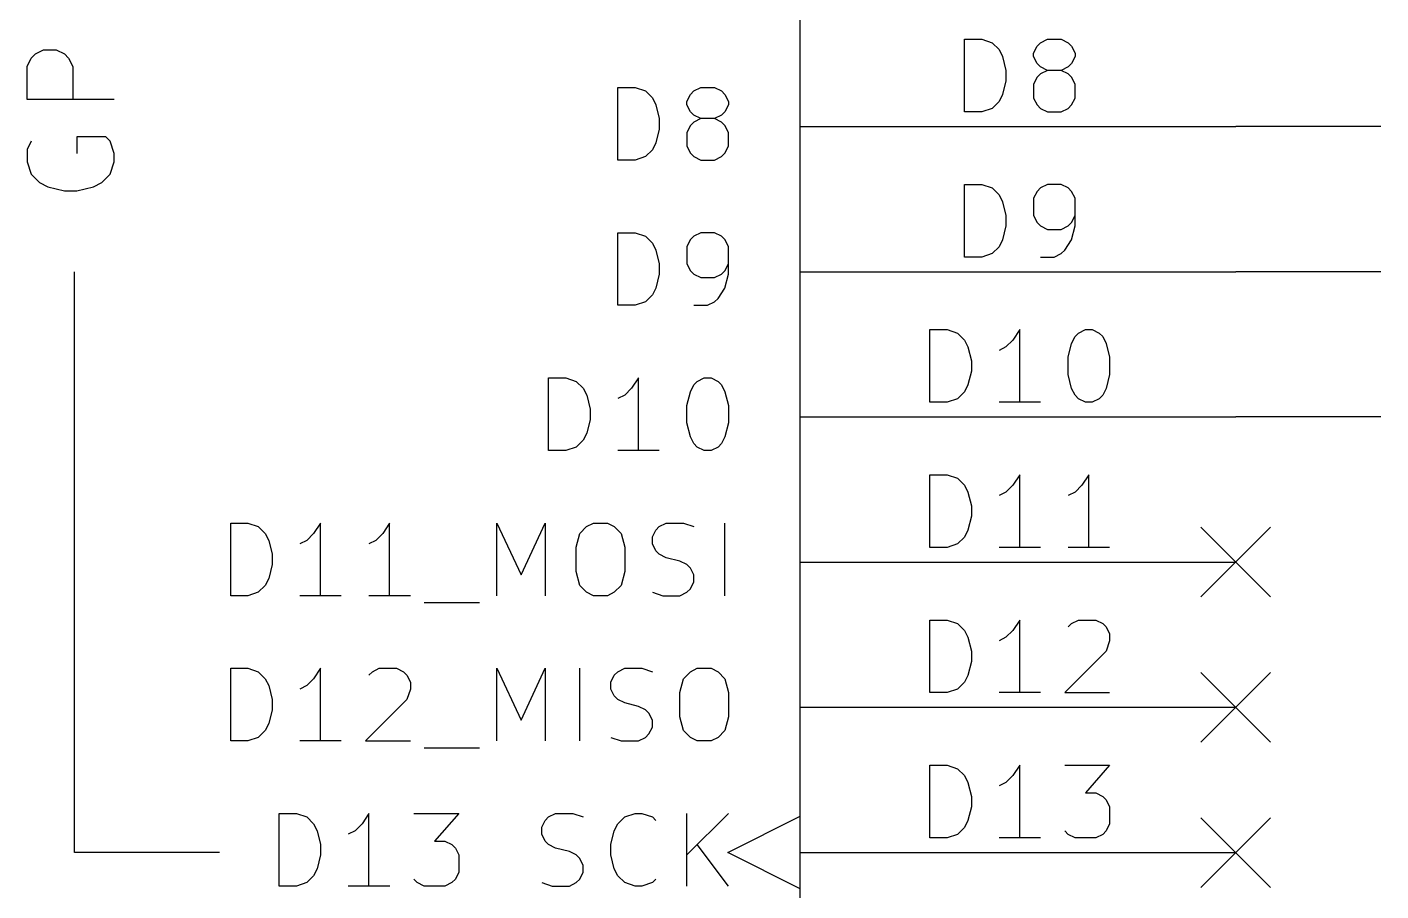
# Model space of a CAD drawing. Extents: x 0.4 to 11.3, y -7.9 to -0.4.
# Drawn here: x 6.567 to 7.5, y -3.176 to -2.582 of the extents above; entities that cross this region are included whole.
import ezdxf

# ---------------------------------------------------------------- set-up
doc = ezdxf.new("R2010")
doc.units = 0
doc.header["$MEASUREMENT"] = 0
for name, color, linetype in [('BLUE2', 5, 'CONTINUOUS'), ('CYAN2', 4, 'CONTINUOUS'), ('GREEN3', 91, 'CONTINUOUS'), ('LYELLOW', 51, 'CONTINUOUS'), ('RED2', 1, 'CONTINUOUS'), ('RED3', 11, 'CONTINUOUS')]:
    doc.layers.add(name, color=color, linetype=linetype)

msp = doc.modelspace()

# ---------------------------------------------------------------- linework, layer by layer
at = {"layer": 'BLUE2', "linetype": 'CONTINUOUS'}
for p, q in [((7.376, -2.926), (7.424, -2.974)), ((7.424, -2.926), (7.376, -2.974)), ((7.376, -3.026), (7.424, -3.074)), ((7.424, -3.026), (7.376, -3.074)), ((7.376, -3.126), (7.424, -3.174)), ((7.424, -3.126), (7.376, -3.174))]:
    msp.add_line(p, q, dxfattribs=at)
at = {"layer": 'CYAN2', "linetype": 'CONTINUOUS'}
for p, q in [((6.97428, -2.67313), (6.97428, -2.62313)), ((6.97428, -2.62313), (6.98619, -2.62313)), ((6.97428, -2.67313), (6.97428, -2.62313)), ((6.97428, -2.62313), (6.98619, -2.62313)), ((6.98619, -2.62313), (6.99333, -2.62551)), ((6.98619, -2.62313), (6.99333, -2.62551)), ((6.99333, -2.62551), (6.99809, -2.63028)), ((6.99333, -2.62551), (6.99809, -2.63028)), ((7.02191, -2.63265), (7.02428, -2.62789)), ((7.02191, -2.63265), (7.02428, -2.62789)), ((7.02428, -2.62789), (7.02667, -2.62551)), ((7.02428, -2.62789), (7.02667, -2.62551)), ((7.02667, -2.62551), (7.03143, -2.62313)), ((7.02667, -2.62551), (7.03143, -2.62313)), ((7.03143, -2.62313), (7.04095, -2.62313)), ((7.03143, -2.62313), (7.04095, -2.62313)), ((7.04095, -2.62313), (7.04571, -2.62551)), ((7.04095, -2.62313), (7.04571, -2.62551)), ((7.04571, -2.62551), (7.04809, -2.62789)), ((7.04571, -2.62551), (7.04809, -2.62789)), ((7.04809, -2.62789), (7.05048, -2.63265)), ((7.04809, -2.62789), (7.05048, -2.63265)), ((6.99809, -2.63028), (7.00048, -2.63504)), ((6.99809, -2.63028), (7.00048, -2.63504)), ((7.00048, -2.63504), (7.00285, -2.64456)), ((7.00048, -2.63504), (7.00285, -2.64456)), ((7.02191, -2.63504), (7.02191, -2.63265)), ((7.02191, -2.63504), (7.02191, -2.63265)), ((7.02428, -2.6398), (7.02191, -2.63504)), ((7.02428, -2.6398), (7.02191, -2.63504)), ((7.05048, -2.63504), (7.04809, -2.6398)), ((7.05048, -2.63504), (7.04809, -2.6398)), ((7.05048, -2.63265), (7.05048, -2.63504)), ((7.05048, -2.63265), (7.05048, -2.63504)), ((7.00285, -2.64456), (7.00285, -2.6517)), ((7.00285, -2.64456), (7.00285, -2.6517)), ((7.02667, -2.64218), (7.02428, -2.6398)), ((7.02667, -2.64218), (7.02428, -2.6398)), ((7.02667, -2.64694), (7.02428, -2.64932)), ((7.02667, -2.64694), (7.02428, -2.64932)), ((7.03143, -2.64456), (7.02667, -2.64218)), ((7.03143, -2.64456), (7.02667, -2.64218)), ((7.03143, -2.64456), (7.02667, -2.64694)), ((7.03143, -2.64456), (7.02667, -2.64694)), ((7.04095, -2.64456), (7.03143, -2.64456)), ((7.04095, -2.64456), (7.03143, -2.64456)), ((7.04571, -2.64218), (7.04095, -2.64456)), ((7.04571, -2.64218), (7.04095, -2.64456)), ((7.04571, -2.64694), (7.04095, -2.64456)), ((7.04571, -2.64694), (7.04095, -2.64456)), ((7.04809, -2.6398), (7.04571, -2.64218)), ((7.04809, -2.6398), (7.04571, -2.64218)), ((7.04809, -2.64932), (7.04571, -2.64694)), ((7.04809, -2.64932), (7.04571, -2.64694)), ((7.00285, -2.6517), (7.00048, -2.66122)), ((7.00285, -2.6517), (7.00048, -2.66122)), ((7.02428, -2.64932), (7.02191, -2.65408)), ((7.02428, -2.64932), (7.02191, -2.65408)), ((7.02191, -2.65408), (7.02191, -2.66361)), ((7.02191, -2.65408), (7.02191, -2.66361)), ((7.05048, -2.65408), (7.04809, -2.64932)), ((7.05048, -2.65408), (7.04809, -2.64932)), ((7.05048, -2.66361), (7.05048, -2.65408)), ((7.05048, -2.66361), (7.05048, -2.65408)), ((6.99809, -2.66599), (6.99333, -2.67075)), ((6.99809, -2.66599), (6.99333, -2.67075)), ((7.00048, -2.66122), (6.99809, -2.66599)), ((7.00048, -2.66122), (6.99809, -2.66599)), ((7.02191, -2.66361), (7.02428, -2.66837)), ((7.02191, -2.66361), (7.02428, -2.66837)), ((7.04809, -2.66837), (7.05048, -2.66361)), ((7.04809, -2.66837), (7.05048, -2.66361)), ((6.98619, -2.67313), (6.97428, -2.67313)), ((6.98619, -2.67313), (6.97428, -2.67313)), ((6.99333, -2.67075), (6.98619, -2.67313)), ((6.99333, -2.67075), (6.98619, -2.67313)), ((7.02428, -2.66837), (7.02667, -2.67075)), ((7.02428, -2.66837), (7.02667, -2.67075)), ((7.02667, -2.67075), (7.03143, -2.67313)), ((7.02667, -2.67075), (7.03143, -2.67313)), ((7.03143, -2.67313), (7.04095, -2.67313)), ((7.03143, -2.67313), (7.04095, -2.67313)), ((7.04095, -2.67313), (7.04571, -2.67075)), ((7.04095, -2.67313), (7.04571, -2.67075)), ((7.04571, -2.67075), (7.04809, -2.66837)), ((7.04571, -2.67075), (7.04809, -2.66837)), ((6.97428, -2.77313), (6.97428, -2.72313)), ((6.97428, -2.72313), (6.98619, -2.72313)), ((6.97428, -2.77313), (6.97428, -2.72313)), ((6.97428, -2.72313), (6.98619, -2.72313)), ((6.98619, -2.72313), (6.99333, -2.72551)), ((6.98619, -2.72313), (6.99333, -2.72551)), ((7.03143, -2.72313), (7.02667, -2.72551)), ((7.03143, -2.72313), (7.02667, -2.72551)), ((7.04095, -2.72313), (7.03143, -2.72313)), ((7.04095, -2.72313), (7.03143, -2.72313)), ((7.04571, -2.72551), (7.04095, -2.72313)), ((7.04571, -2.72551), (7.04095, -2.72313)), ((6.99333, -2.72551), (6.99809, -2.73028)), ((6.99333, -2.72551), (6.99809, -2.73028)), ((6.99809, -2.73028), (7.00048, -2.73504)), ((6.99809, -2.73028), (7.00048, -2.73504)), ((7.02428, -2.72789), (7.02191, -2.73265)), ((7.02428, -2.72789), (7.02191, -2.73265)), ((7.02667, -2.72551), (7.02428, -2.72789)), ((7.02667, -2.72551), (7.02428, -2.72789)), ((7.04809, -2.72789), (7.04571, -2.72551)), ((7.04809, -2.72789), (7.04571, -2.72551)), ((7.05048, -2.73265), (7.04809, -2.72789)), ((7.05048, -2.73265), (7.04809, -2.72789)), ((7.00048, -2.73504), (7.00285, -2.74456)), ((7.00048, -2.73504), (7.00285, -2.74456)), ((7.02191, -2.73265), (7.02191, -2.74456)), ((7.02191, -2.73265), (7.02191, -2.74456)), ((7.05048, -2.7517), (7.05048, -2.73265)), ((7.05048, -2.7517), (7.05048, -2.73265)), ((7.00285, -2.74456), (7.00285, -2.7517)), ((7.00285, -2.74456), (7.00285, -2.7517)), ((7.02191, -2.74456), (7.02428, -2.74932)), ((7.02191, -2.74456), (7.02428, -2.74932)), ((7.02428, -2.74932), (7.02667, -2.7517)), ((7.02428, -2.74932), (7.02667, -2.7517)), ((7.04571, -2.7517), (7.04809, -2.74932)), ((7.04571, -2.7517), (7.04809, -2.74932)), ((7.04809, -2.74932), (7.05048, -2.74456)), ((7.04809, -2.74932), (7.05048, -2.74456)), ((7.00285, -2.7517), (7.00048, -2.76122)), ((7.00285, -2.7517), (7.00048, -2.76122)), ((7.02667, -2.7517), (7.03143, -2.75408)), ((7.02667, -2.7517), (7.03143, -2.75408)), ((7.03143, -2.75408), (7.04095, -2.75408)), ((7.03143, -2.75408), (7.04095, -2.75408)), ((7.04095, -2.75408), (7.04571, -2.7517)), ((7.04095, -2.75408), (7.04571, -2.7517)), ((7.04809, -2.76122), (7.05048, -2.7517)), ((7.04809, -2.76122), (7.05048, -2.7517)), ((6.99809, -2.76599), (6.99333, -2.77075)), ((6.99809, -2.76599), (6.99333, -2.77075)), ((7.00048, -2.76122), (6.99809, -2.76599)), ((7.00048, -2.76122), (6.99809, -2.76599)), ((7.04095, -2.77075), (7.04333, -2.76837)), ((7.04095, -2.77075), (7.04333, -2.76837)), ((7.04333, -2.76837), (7.04809, -2.76122)), ((7.04333, -2.76837), (7.04809, -2.76122)), ((6.98619, -2.77313), (6.97428, -2.77313)), ((6.98619, -2.77313), (6.97428, -2.77313)), ((6.99333, -2.77075), (6.98619, -2.77313)), ((6.99333, -2.77075), (6.98619, -2.77313)), ((7.02667, -2.77313), (7.03619, -2.77313)), ((7.02667, -2.77313), (7.03619, -2.77313)), ((7.03619, -2.77313), (7.04095, -2.77075)), ((7.03619, -2.77313), (7.04095, -2.77075)), ((6.92667, -2.87313), (6.92667, -2.82313)), ((6.92667, -2.82313), (6.93857, -2.82313)), ((6.92667, -2.87313), (6.92667, -2.82313)), ((6.92667, -2.82313), (6.93857, -2.82313)), ((6.93857, -2.82313), (6.94571, -2.82551)), ((6.93857, -2.82313), (6.94571, -2.82551)), ((6.94571, -2.82551), (6.95048, -2.83028)), ((6.94571, -2.82551), (6.95048, -2.83028)), ((6.98857, -2.82313), (6.98381, -2.83028)), ((6.98857, -2.82313), (6.98381, -2.83028)), ((6.98857, -2.87313), (6.98857, -2.82313)), ((6.98857, -2.87313), (6.98857, -2.82313)), ((7.02667, -2.82789), (7.02905, -2.82551)), ((7.02667, -2.82789), (7.02905, -2.82551)), ((7.02905, -2.82551), (7.03381, -2.82313)), ((7.02905, -2.82551), (7.03381, -2.82313)), ((7.03381, -2.82313), (7.03857, -2.82313)), ((7.03381, -2.82313), (7.03857, -2.82313)), ((7.03857, -2.82313), (7.04333, -2.82551)), ((7.03857, -2.82313), (7.04333, -2.82551)), ((7.04333, -2.82551), (7.04571, -2.82789)), ((7.04333, -2.82551), (7.04571, -2.82789)), ((6.95048, -2.83028), (6.95286, -2.83504)), ((6.95048, -2.83028), (6.95286, -2.83504)), ((6.95286, -2.83504), (6.95524, -2.84456)), ((6.95286, -2.83504), (6.95524, -2.84456)), ((6.97905, -2.83504), (6.97429, -2.83742)), ((6.97905, -2.83504), (6.97429, -2.83742)), ((6.98381, -2.83028), (6.97905, -2.83504)), ((6.98381, -2.83028), (6.97905, -2.83504)), ((7.02191, -2.84218), (7.02428, -2.83265)), ((7.02191, -2.84218), (7.02428, -2.83265)), ((7.02428, -2.83265), (7.02667, -2.82789)), ((7.02428, -2.83265), (7.02667, -2.82789)), ((7.04571, -2.82789), (7.04809, -2.83265)), ((7.04571, -2.82789), (7.04809, -2.83265)), ((7.04809, -2.83265), (7.05048, -2.84218)), ((7.04809, -2.83265), (7.05048, -2.84218)), ((7.02191, -2.85408), (7.02191, -2.84218)), ((7.02191, -2.85408), (7.02191, -2.84218)), ((7.05048, -2.84218), (7.05048, -2.85408)), ((7.05048, -2.84218), (7.05048, -2.85408)), ((6.95524, -2.8517), (6.95286, -2.86122)), ((6.95524, -2.8517), (6.95286, -2.86122)), ((6.95524, -2.84456), (6.95524, -2.8517)), ((6.95524, -2.84456), (6.95524, -2.8517)), ((6.95286, -2.86122), (6.95048, -2.86599)), ((6.95286, -2.86122), (6.95048, -2.86599)), ((7.02428, -2.86361), (7.02191, -2.85408)), ((7.02428, -2.86361), (7.02191, -2.85408)), ((7.05048, -2.85408), (7.04809, -2.86361)), ((7.05048, -2.85408), (7.04809, -2.86361)), ((6.94571, -2.87075), (6.93857, -2.87313)), ((6.94571, -2.87075), (6.93857, -2.87313)), ((6.95048, -2.86599), (6.94571, -2.87075)), ((6.95048, -2.86599), (6.94571, -2.87075)), ((7.02667, -2.86837), (7.02428, -2.86361)), ((7.02667, -2.86837), (7.02428, -2.86361)), ((7.02905, -2.87075), (7.02667, -2.86837)), ((7.02905, -2.87075), (7.02667, -2.86837)), ((7.03381, -2.87313), (7.02905, -2.87075)), ((7.03381, -2.87313), (7.02905, -2.87075)), ((7.04333, -2.87075), (7.03857, -2.87313)), ((7.04333, -2.87075), (7.03857, -2.87313)), ((7.04571, -2.86837), (7.04333, -2.87075)), ((7.04571, -2.86837), (7.04333, -2.87075)), ((7.04809, -2.86361), (7.04571, -2.86837)), ((7.04809, -2.86361), (7.04571, -2.86837)), ((6.93857, -2.87313), (6.92667, -2.87313)), ((6.93857, -2.87313), (6.92667, -2.87313)), ((7.00286, -2.87313), (6.97429, -2.87313)), ((7.00286, -2.87313), (6.97429, -2.87313)), ((7.03857, -2.87313), (7.03381, -2.87313)), ((7.03857, -2.87313), (7.03381, -2.87313)), ((6.70762, -2.97313), (6.70762, -2.92313)), ((6.70762, -2.92313), (6.71952, -2.92313)), ((6.70762, -2.97313), (6.70762, -2.92313)), ((6.70762, -2.92313), (6.71952, -2.92313)), ((6.71952, -2.92313), (6.72667, -2.92551)), ((6.71952, -2.92313), (6.72667, -2.92551)), ((6.72667, -2.92551), (6.73143, -2.93028)), ((6.72667, -2.92551), (6.73143, -2.93028)), ((6.76952, -2.92313), (6.76476, -2.93028)), ((6.76952, -2.92313), (6.76476, -2.93028)), ((6.76952, -2.97313), (6.76952, -2.92313)), ((6.76952, -2.97313), (6.76952, -2.92313)), ((6.81714, -2.92313), (6.81238, -2.93028)), ((6.81714, -2.92313), (6.81238, -2.93028)), ((6.81714, -2.97313), (6.81714, -2.92313)), ((6.81714, -2.97313), (6.81714, -2.92313)), ((6.89095, -2.97313), (6.89095, -2.92313)), ((6.89095, -2.92313), (6.90762, -2.95885)), ((6.89095, -2.97313), (6.89095, -2.92313)), ((6.89095, -2.92313), (6.90762, -2.95885)), ((6.90762, -2.95885), (6.92428, -2.92313)), ((6.90762, -2.95885), (6.92428, -2.92313)), ((6.92428, -2.92313), (6.92428, -2.97313)), ((6.92428, -2.92313), (6.92428, -2.97313)), ((6.94809, -2.93028), (6.95285, -2.92551)), ((6.94809, -2.93028), (6.95285, -2.92551)), ((6.95285, -2.92551), (6.95761, -2.92313)), ((6.95285, -2.92551), (6.95761, -2.92313)), ((6.95761, -2.92313), (6.96714, -2.92313)), ((6.95761, -2.92313), (6.96714, -2.92313)), ((6.96714, -2.92313), (6.9719, -2.92551)), ((6.96714, -2.92313), (6.9719, -2.92551)), ((6.9719, -2.92551), (6.97666, -2.93028)), ((6.9719, -2.92551), (6.97666, -2.93028)), ((6.99809, -2.93265), (7.00047, -2.92789)), ((6.99809, -2.93265), (7.00047, -2.92789)), ((7.00047, -2.92789), (7.00285, -2.92551)), ((7.00047, -2.92789), (7.00285, -2.92551)), ((7.00285, -2.92551), (7.00762, -2.92313)), ((7.00285, -2.92551), (7.00762, -2.92313)), ((7.00762, -2.92313), (7.01952, -2.92313)), ((7.00762, -2.92313), (7.01952, -2.92313)), ((7.01952, -2.92313), (7.02667, -2.92551)), ((7.01952, -2.92313), (7.02667, -2.92551)), ((7.04809, -2.97313), (7.04809, -2.92313)), ((7.04809, -2.97313), (7.04809, -2.92313)), ((6.73143, -2.93028), (6.73381, -2.93504)), ((6.73143, -2.93028), (6.73381, -2.93504)), ((6.73381, -2.93504), (6.73619, -2.94456)), ((6.73381, -2.93504), (6.73619, -2.94456)), ((6.76, -2.93504), (6.75524, -2.93742)), ((6.76, -2.93504), (6.75524, -2.93742)), ((6.76476, -2.93028), (6.76, -2.93504)), ((6.76476, -2.93028), (6.76, -2.93504)), ((6.80762, -2.93504), (6.80286, -2.93742)), ((6.80762, -2.93504), (6.80286, -2.93742)), ((6.81238, -2.93028), (6.80762, -2.93504)), ((6.81238, -2.93028), (6.80762, -2.93504)), ((6.94571, -2.9398), (6.94809, -2.93028)), ((6.94571, -2.9398), (6.94809, -2.93028)), ((6.97666, -2.93028), (6.97904, -2.9398)), ((6.97666, -2.93028), (6.97904, -2.9398)), ((6.99809, -2.93742), (6.99809, -2.93265)), ((6.99809, -2.93742), (6.99809, -2.93265)), ((7.00047, -2.94218), (6.99809, -2.93742)), ((7.00047, -2.94218), (6.99809, -2.93742)), ((6.73619, -2.94456), (6.73619, -2.9517)), ((6.73619, -2.94456), (6.73619, -2.9517)), ((6.94571, -2.95646), (6.94571, -2.9398)), ((6.94571, -2.95646), (6.94571, -2.9398)), ((6.97904, -2.9398), (6.97904, -2.95646)), ((6.97904, -2.9398), (6.97904, -2.95646)), ((7.00285, -2.94456), (7.00047, -2.94218)), ((7.00285, -2.94456), (7.00047, -2.94218)), ((7.00762, -2.94694), (7.00285, -2.94456)), ((7.00762, -2.94694), (7.00285, -2.94456)), ((7.01714, -2.94932), (7.00762, -2.94694)), ((7.01714, -2.94932), (7.00762, -2.94694)), ((6.73619, -2.9517), (6.73381, -2.96122)), ((6.73619, -2.9517), (6.73381, -2.96122)), ((7.0219, -2.9517), (7.01714, -2.94932)), ((7.0219, -2.9517), (7.01714, -2.94932)), ((7.02428, -2.95408), (7.0219, -2.9517)), ((7.02428, -2.95408), (7.0219, -2.9517)), ((7.02667, -2.95885), (7.02428, -2.95408)), ((7.02667, -2.95885), (7.02428, -2.95408)), ((6.73381, -2.96122), (6.73143, -2.96599)), ((6.73381, -2.96122), (6.73143, -2.96599)), ((6.94809, -2.96599), (6.94571, -2.95646)), ((6.94809, -2.96599), (6.94571, -2.95646)), ((6.97904, -2.95646), (6.97666, -2.96599)), ((6.97904, -2.95646), (6.97666, -2.96599)), ((7.02428, -2.96837), (7.02667, -2.96361)), ((7.02428, -2.96837), (7.02667, -2.96361)), ((7.02667, -2.96361), (7.02667, -2.95885)), ((7.02667, -2.96361), (7.02667, -2.95885)), ((6.71952, -2.97313), (6.70762, -2.97313)), ((6.71952, -2.97313), (6.70762, -2.97313)), ((6.72667, -2.97075), (6.71952, -2.97313)), ((6.72667, -2.97075), (6.71952, -2.97313)), ((6.73143, -2.96599), (6.72667, -2.97075)), ((6.73143, -2.96599), (6.72667, -2.97075)), ((6.78381, -2.97313), (6.75524, -2.97313)), ((6.78381, -2.97313), (6.75524, -2.97313)), ((6.83143, -2.97313), (6.80286, -2.97313)), ((6.83143, -2.97313), (6.80286, -2.97313)), ((6.95285, -2.97075), (6.94809, -2.96599)), ((6.95285, -2.97075), (6.94809, -2.96599)), ((6.95761, -2.97313), (6.95285, -2.97075)), ((6.95761, -2.97313), (6.95285, -2.97075)), ((6.96714, -2.97313), (6.95761, -2.97313)), ((6.96714, -2.97313), (6.95761, -2.97313)), ((6.9719, -2.97075), (6.96714, -2.97313)), ((6.9719, -2.97075), (6.96714, -2.97313)), ((6.97666, -2.96599), (6.9719, -2.97075)), ((6.97666, -2.96599), (6.9719, -2.97075)), ((6.99809, -2.97075), (7.00524, -2.97313)), ((6.99809, -2.97075), (7.00524, -2.97313)), ((7.00524, -2.97313), (7.01714, -2.97313)), ((7.00524, -2.97313), (7.01714, -2.97313)), ((7.01714, -2.97313), (7.0219, -2.97075)), ((7.01714, -2.97313), (7.0219, -2.97075)), ((7.0219, -2.97075), (7.02428, -2.96837)), ((7.0219, -2.97075), (7.02428, -2.96837)), ((6.84095, -2.97789), (6.87905, -2.97789)), ((6.84095, -2.97789), (6.87905, -2.97789)), ((6.70762, -3.07313), (6.70762, -3.02313)), ((6.70762, -3.02313), (6.71952, -3.02313)), ((6.70762, -3.07313), (6.70762, -3.02313)), ((6.70762, -3.02313), (6.71952, -3.02313)), ((6.71952, -3.02313), (6.72667, -3.02551)), ((6.71952, -3.02313), (6.72667, -3.02551)), ((6.72667, -3.02551), (6.73143, -3.03028)), ((6.72667, -3.02551), (6.73143, -3.03028)), ((6.73143, -3.03028), (6.73381, -3.03504)), ((6.73143, -3.03028), (6.73381, -3.03504)), ((6.76476, -3.03028), (6.76, -3.03504)), ((6.76476, -3.03028), (6.76, -3.03504)), ((6.76952, -3.02313), (6.76476, -3.03028)), ((6.76952, -3.02313), (6.76476, -3.03028)), ((6.76952, -3.07313), (6.76952, -3.02313)), ((6.76952, -3.07313), (6.76952, -3.02313)), ((6.80286, -3.02789), (6.80524, -3.02551)), ((6.80286, -3.02789), (6.80524, -3.02551)), ((6.80524, -3.02551), (6.81, -3.02313)), ((6.80524, -3.02551), (6.81, -3.02313)), ((6.81, -3.02313), (6.82191, -3.02313)), ((6.81, -3.02313), (6.82191, -3.02313)), ((6.82191, -3.02313), (6.82667, -3.02551)), ((6.82191, -3.02313), (6.82667, -3.02551)), ((6.82667, -3.02551), (6.82905, -3.02789)), ((6.82667, -3.02551), (6.82905, -3.02789)), ((6.82905, -3.02789), (6.83143, -3.03265)), ((6.82905, -3.02789), (6.83143, -3.03265)), ((6.89095, -3.07313), (6.89095, -3.02313)), ((6.89095, -3.02313), (6.90762, -3.05885)), ((6.89095, -3.07313), (6.89095, -3.02313)), ((6.89095, -3.02313), (6.90762, -3.05885)), ((6.90762, -3.05885), (6.92428, -3.02313)), ((6.90762, -3.05885), (6.92428, -3.02313)), ((6.92428, -3.02313), (6.92428, -3.07313)), ((6.92428, -3.02313), (6.92428, -3.07313)), ((6.94809, -3.07313), (6.94809, -3.02313)), ((6.94809, -3.07313), (6.94809, -3.02313)), ((6.96952, -3.03265), (6.9719, -3.02789)), ((6.96952, -3.03265), (6.9719, -3.02789)), ((6.9719, -3.02789), (6.97428, -3.02551)), ((6.9719, -3.02789), (6.97428, -3.02551)), ((6.97428, -3.02551), (6.97905, -3.02313)), ((6.97428, -3.02551), (6.97905, -3.02313)), ((6.97905, -3.02313), (6.99095, -3.02313)), ((6.97905, -3.02313), (6.99095, -3.02313)), ((6.99095, -3.02313), (6.99809, -3.02551)), ((6.99095, -3.02313), (6.99809, -3.02551)), ((7.01714, -3.0398), (7.01952, -3.03028)), ((7.01714, -3.0398), (7.01952, -3.03028)), ((7.01952, -3.03028), (7.02428, -3.02551)), ((7.01952, -3.03028), (7.02428, -3.02551)), ((7.02428, -3.02551), (7.02904, -3.02313)), ((7.02428, -3.02551), (7.02904, -3.02313)), ((7.02904, -3.02313), (7.03857, -3.02313)), ((7.02904, -3.02313), (7.03857, -3.02313)), ((7.03857, -3.02313), (7.04333, -3.02551)), ((7.03857, -3.02313), (7.04333, -3.02551)), ((7.04333, -3.02551), (7.04809, -3.03028)), ((7.04333, -3.02551), (7.04809, -3.03028)), ((7.04809, -3.03028), (7.05047, -3.0398)), ((7.04809, -3.03028), (7.05047, -3.0398)), ((6.73381, -3.03504), (6.73619, -3.04456)), ((6.73381, -3.03504), (6.73619, -3.04456)), ((6.76, -3.03504), (6.75524, -3.03742)), ((6.76, -3.03504), (6.75524, -3.03742)), ((6.83143, -3.03742), (6.82905, -3.04456)), ((6.83143, -3.03742), (6.82905, -3.04456)), ((6.83143, -3.03265), (6.83143, -3.03742)), ((6.83143, -3.03265), (6.83143, -3.03742)), ((6.96952, -3.03742), (6.96952, -3.03265)), ((6.96952, -3.03742), (6.96952, -3.03265)), ((6.9719, -3.04218), (6.96952, -3.03742)), ((6.9719, -3.04218), (6.96952, -3.03742)), ((7.01714, -3.05646), (7.01714, -3.0398)), ((7.01714, -3.05646), (7.01714, -3.0398)), ((7.05047, -3.0398), (7.05047, -3.05646)), ((7.05047, -3.0398), (7.05047, -3.05646)), ((6.73619, -3.04456), (6.73619, -3.0517)), ((6.73619, -3.04456), (6.73619, -3.0517)), ((6.82905, -3.04456), (6.80048, -3.07313)), ((6.82905, -3.04456), (6.80048, -3.07313)), ((6.97428, -3.04456), (6.9719, -3.04218)), ((6.97428, -3.04456), (6.9719, -3.04218)), ((6.97905, -3.04694), (6.97428, -3.04456)), ((6.97905, -3.04694), (6.97428, -3.04456)), ((6.98857, -3.04932), (6.97905, -3.04694)), ((6.98857, -3.04932), (6.97905, -3.04694)), ((6.99333, -3.0517), (6.98857, -3.04932)), ((6.99333, -3.0517), (6.98857, -3.04932)), ((6.73619, -3.0517), (6.73381, -3.06122)), ((6.73619, -3.0517), (6.73381, -3.06122)), ((6.99571, -3.05408), (6.99333, -3.0517)), ((6.99571, -3.05408), (6.99333, -3.0517)), ((6.99809, -3.05885), (6.99571, -3.05408)), ((6.99809, -3.05885), (6.99571, -3.05408)), ((6.99809, -3.06361), (6.99809, -3.05885)), ((6.99809, -3.06361), (6.99809, -3.05885)), ((7.01952, -3.06599), (7.01714, -3.05646)), ((7.01952, -3.06599), (7.01714, -3.05646)), ((7.05047, -3.05646), (7.04809, -3.06599)), ((7.05047, -3.05646), (7.04809, -3.06599)), ((6.73143, -3.06599), (6.72667, -3.07075)), ((6.73143, -3.06599), (6.72667, -3.07075)), ((6.73381, -3.06122), (6.73143, -3.06599)), ((6.73381, -3.06122), (6.73143, -3.06599)), ((6.99333, -3.07075), (6.99571, -3.06837)), ((6.99333, -3.07075), (6.99571, -3.06837)), ((6.99571, -3.06837), (6.99809, -3.06361)), ((6.99571, -3.06837), (6.99809, -3.06361)), ((7.02428, -3.07075), (7.01952, -3.06599)), ((7.02428, -3.07075), (7.01952, -3.06599)), ((7.04809, -3.06599), (7.04333, -3.07075)), ((7.04809, -3.06599), (7.04333, -3.07075)), ((6.71952, -3.07313), (6.70762, -3.07313)), ((6.71952, -3.07313), (6.70762, -3.07313)), ((6.72667, -3.07075), (6.71952, -3.07313)), ((6.72667, -3.07075), (6.71952, -3.07313)), ((6.78381, -3.07313), (6.75524, -3.07313)), ((6.78381, -3.07313), (6.75524, -3.07313)), ((6.80048, -3.07313), (6.83143, -3.07313)), ((6.80048, -3.07313), (6.83143, -3.07313)), ((6.96952, -3.07075), (6.97667, -3.07313)), ((6.96952, -3.07075), (6.97667, -3.07313)), ((6.97667, -3.07313), (6.98857, -3.07313)), ((6.97667, -3.07313), (6.98857, -3.07313)), ((6.98857, -3.07313), (6.99333, -3.07075)), ((6.98857, -3.07313), (6.99333, -3.07075)), ((7.02904, -3.07313), (7.02428, -3.07075)), ((7.02904, -3.07313), (7.02428, -3.07075)), ((7.03857, -3.07313), (7.02904, -3.07313)), ((7.03857, -3.07313), (7.02904, -3.07313)), ((7.04333, -3.07075), (7.03857, -3.07313)), ((7.04333, -3.07075), (7.03857, -3.07313)), ((6.84095, -3.07789), (6.87905, -3.07789)), ((6.84095, -3.07789), (6.87905, -3.07789)), ((6.74095, -3.17313), (6.74095, -3.12313)), ((6.74095, -3.12313), (6.75286, -3.12313)), ((6.74095, -3.17313), (6.74095, -3.12313)), ((6.74095, -3.12313), (6.75286, -3.12313)), ((6.75286, -3.12313), (6.76, -3.12551)), ((6.75286, -3.12313), (6.76, -3.12551)), ((6.80286, -3.12313), (6.7981, -3.13028)), ((6.80286, -3.12313), (6.7981, -3.13028)), ((6.80286, -3.17313), (6.80286, -3.12313)), ((6.80286, -3.17313), (6.80286, -3.12313)), ((6.83381, -3.12313), (6.86476, -3.12313)), ((6.83381, -3.12313), (6.86476, -3.12313)), ((6.86476, -3.12313), (6.84809, -3.14218)), ((6.86476, -3.12313), (6.84809, -3.14218)), ((6.92667, -3.12551), (6.93143, -3.12313)), ((6.92667, -3.12551), (6.93143, -3.12313)), ((6.93143, -3.12313), (6.94333, -3.12313)), ((6.93143, -3.12313), (6.94333, -3.12313)), ((6.94333, -3.12313), (6.95048, -3.12551)), ((6.94333, -3.12313), (6.95048, -3.12551)), ((6.97905, -3.12551), (6.98619, -3.12313)), ((6.97905, -3.12551), (6.98619, -3.12313)), ((6.98619, -3.12313), (6.99095, -3.12313)), ((6.98619, -3.12313), (6.99095, -3.12313)), ((6.99095, -3.12313), (6.99809, -3.12551)), ((6.99095, -3.12313), (6.99809, -3.12551)), ((7.0219, -3.17313), (7.0219, -3.12313)), ((7.05047, -3.12313), (7.0219, -3.1517)), ((7.0219, -3.17313), (7.0219, -3.12313)), ((7.05047, -3.12313), (7.0219, -3.1517)), ((6.76, -3.12551), (6.76476, -3.13028)), ((6.76, -3.12551), (6.76476, -3.13028)), ((6.76476, -3.13028), (6.76715, -3.13504)), ((6.76476, -3.13028), (6.76715, -3.13504)), ((6.7981, -3.13028), (6.79333, -3.13504)), ((6.7981, -3.13028), (6.79333, -3.13504)), ((6.92191, -3.13265), (6.92428, -3.12789)), ((6.92191, -3.13265), (6.92428, -3.12789)), ((6.92191, -3.13742), (6.92191, -3.13265)), ((6.92191, -3.13742), (6.92191, -3.13265)), ((6.92428, -3.12789), (6.92667, -3.12551)), ((6.92428, -3.12789), (6.92667, -3.12551)), ((6.9719, -3.13504), (6.97428, -3.13028)), ((6.9719, -3.13504), (6.97428, -3.13028)), ((6.97428, -3.13028), (6.97905, -3.12551)), ((6.97428, -3.13028), (6.97905, -3.12551)), ((6.99809, -3.12551), (7.00047, -3.12789)), ((6.99809, -3.12551), (7.00047, -3.12789)), ((6.76715, -3.13504), (6.76952, -3.14456)), ((6.76715, -3.13504), (6.76952, -3.14456)), ((6.79333, -3.13504), (6.78857, -3.13742)), ((6.79333, -3.13504), (6.78857, -3.13742)), ((6.84809, -3.14218), (6.85524, -3.14218)), ((6.84809, -3.14218), (6.85524, -3.14218)), ((6.85524, -3.14218), (6.86, -3.14456)), ((6.85524, -3.14218), (6.86, -3.14456)), ((6.92428, -3.14218), (6.92191, -3.13742)), ((6.92428, -3.14218), (6.92191, -3.13742)), ((6.92667, -3.14456), (6.92428, -3.14218)), ((6.92667, -3.14456), (6.92428, -3.14218)), ((6.96952, -3.14456), (6.9719, -3.13504)), ((6.96952, -3.14456), (6.9719, -3.13504)), ((6.76952, -3.1517), (6.76715, -3.16122)), ((6.76952, -3.1517), (6.76715, -3.16122)), ((6.76952, -3.14456), (6.76952, -3.1517)), ((6.76952, -3.14456), (6.76952, -3.1517)), ((6.86, -3.14456), (6.86238, -3.14694)), ((6.86, -3.14456), (6.86238, -3.14694)), ((6.86238, -3.14694), (6.86476, -3.1517)), ((6.86238, -3.14694), (6.86476, -3.1517)), ((6.86476, -3.1517), (6.86476, -3.16361)), ((6.86476, -3.1517), (6.86476, -3.16361)), ((6.93143, -3.14694), (6.92667, -3.14456)), ((6.93143, -3.14694), (6.92667, -3.14456)), ((6.94095, -3.14932), (6.93143, -3.14694)), ((6.94095, -3.14932), (6.93143, -3.14694)), ((6.94571, -3.1517), (6.94095, -3.14932)), ((6.94571, -3.1517), (6.94095, -3.14932)), ((6.94809, -3.15408), (6.94571, -3.1517)), ((6.94809, -3.15408), (6.94571, -3.1517)), ((6.96952, -3.1517), (6.96952, -3.14456)), ((6.96952, -3.1517), (6.96952, -3.14456)), ((6.9719, -3.16122), (6.96952, -3.1517)), ((6.9719, -3.16122), (6.96952, -3.1517)), ((7.05047, -3.17313), (7.02905, -3.14456)), ((7.05047, -3.17313), (7.02905, -3.14456)), ((6.76715, -3.16122), (6.76476, -3.16599)), ((6.76715, -3.16122), (6.76476, -3.16599)), ((6.95048, -3.15885), (6.94809, -3.15408)), ((6.95048, -3.15885), (6.94809, -3.15408)), ((6.95048, -3.16361), (6.95048, -3.15885)), ((6.95048, -3.16361), (6.95048, -3.15885)), ((6.97428, -3.16599), (6.9719, -3.16122)), ((6.97428, -3.16599), (6.9719, -3.16122)), ((6.76, -3.17075), (6.75286, -3.17313)), ((6.76, -3.17075), (6.75286, -3.17313)), ((6.76476, -3.16599), (6.76, -3.17075)), ((6.76476, -3.16599), (6.76, -3.17075)), ((6.83619, -3.17075), (6.83381, -3.16837)), ((6.83619, -3.17075), (6.83381, -3.16837)), ((6.84095, -3.17313), (6.83619, -3.17075)), ((6.84095, -3.17313), (6.83619, -3.17075)), ((6.86, -3.17075), (6.85524, -3.17313)), ((6.86, -3.17075), (6.85524, -3.17313)), ((6.86238, -3.16837), (6.86, -3.17075)), ((6.86238, -3.16837), (6.86, -3.17075)), ((6.86476, -3.16361), (6.86238, -3.16837)), ((6.86476, -3.16361), (6.86238, -3.16837)), ((6.92191, -3.17075), (6.92905, -3.17313)), ((6.92191, -3.17075), (6.92905, -3.17313)), ((6.94095, -3.17313), (6.94571, -3.17075)), ((6.94095, -3.17313), (6.94571, -3.17075)), ((6.94571, -3.17075), (6.94809, -3.16837)), ((6.94571, -3.17075), (6.94809, -3.16837)), ((6.94809, -3.16837), (6.95048, -3.16361)), ((6.94809, -3.16837), (6.95048, -3.16361)), ((6.97905, -3.17075), (6.97428, -3.16599)), ((6.97905, -3.17075), (6.97428, -3.16599)), ((6.98619, -3.17313), (6.97905, -3.17075)), ((6.98619, -3.17313), (6.97905, -3.17075)), ((6.99809, -3.17075), (6.99095, -3.17313)), ((6.99809, -3.17075), (6.99095, -3.17313)), ((7.00047, -3.16837), (6.99809, -3.17075)), ((7.00047, -3.16837), (6.99809, -3.17075)), ((6.75286, -3.17313), (6.74095, -3.17313)), ((6.75286, -3.17313), (6.74095, -3.17313)), ((6.81715, -3.17313), (6.78857, -3.17313)), ((6.81715, -3.17313), (6.78857, -3.17313)), ((6.85524, -3.17313), (6.84095, -3.17313)), ((6.85524, -3.17313), (6.84095, -3.17313)), ((6.92905, -3.17313), (6.94095, -3.17313)), ((6.92905, -3.17313), (6.94095, -3.17313)), ((6.99095, -3.17313), (6.98619, -3.17313)), ((6.99095, -3.17313), (6.98619, -3.17313))]:
    msp.add_line(p, q, dxfattribs=at)
at = {"layer": 'GREEN3', "linetype": 'CONTINUOUS'}
for p, q in [((7.5, -2.65), (7.4, -2.65)), ((7.5, -2.75), (7.4, -2.75)), ((7.5, -2.85), (7.4, -2.85))]:
    msp.add_line(p, q, dxfattribs=at)
at = {"layer": 'LYELLOW', "linetype": 'CONTINUOUS'}
msp.add_line((7.1, -4), (7.1, -1.9), dxfattribs=at)
at = {"layer": 'RED2', "linetype": 'CONTINUOUS'}
for p, q in [((7.1, -4), (7.1, -1.9)), ((6.57022, -2.60285), (6.57308, -2.59999)), ((6.57308, -2.59999), (6.57879, -2.59713)), ((6.57879, -2.59713), (6.58736, -2.59713)), ((6.58736, -2.59713), (6.59308, -2.59999)), ((6.59308, -2.59999), (6.59593, -2.60285)), ((6.56736, -2.60856), (6.57022, -2.60285)), ((6.56736, -2.63142), (6.56736, -2.60856)), ((6.59593, -2.60285), (6.59879, -2.60856)), ((6.59879, -2.60856), (6.59879, -2.63142)), ((6.62736, -2.63142), (6.56736, -2.63142)), ((6.62165, -2.65713), (6.60165, -2.65713)), ((6.60165, -2.65713), (6.60165, -2.66856)), ((6.62451, -2.65999), (6.62165, -2.65713)), ((7.1, -2.65), (7.4, -2.65)), ((7.1, -2.65), (7.4, -2.65)), ((6.57022, -2.65999), (6.56736, -2.66571)), ((6.56736, -2.66571), (6.56736, -2.67428)), ((6.62736, -2.66856), (6.62451, -2.65999)), ((6.56736, -2.67428), (6.57022, -2.68285)), ((6.62451, -2.68285), (6.62736, -2.67428)), ((6.62736, -2.67428), (6.62736, -2.66856)), ((6.57022, -2.68285), (6.57593, -2.68856)), ((6.61879, -2.68856), (6.62451, -2.68285)), ((6.57593, -2.68856), (6.58165, -2.69142)), ((6.58165, -2.69142), (6.59308, -2.69428)), ((6.59308, -2.69428), (6.60165, -2.69428)), ((6.60165, -2.69428), (6.61308, -2.69142)), ((6.61308, -2.69142), (6.61879, -2.68856)), ((6.6, -3.15), (6.6, -2.75)), ((7.1, -2.75), (7.4, -2.75)), ((7.1, -2.75), (7.4, -2.75)), ((7.1, -2.85), (7.4, -2.85)), ((7.1, -2.85), (7.4, -2.85)), ((7.1, -2.95), (7.4, -2.95)), ((7.1, -2.95), (7.4, -2.95)), ((7.1, -3.05), (7.4, -3.05)), ((7.1, -3.05), (7.4, -3.05)), ((7.05, -3.15), (7.1, -3.125)), ((7.05, -3.15), (7.1, -3.125)), ((6.7, -3.15), (6.6, -3.15)), ((7.1, -3.175), (7.05, -3.15)), ((7.1, -3.175), (7.05, -3.15)), ((7.1, -3.15), (7.4, -3.15)), ((7.1, -3.15), (7.4, -3.15))]:
    msp.add_line(p, q, dxfattribs=at)
at = {"layer": 'RED3', "linetype": 'CONTINUOUS'}
for p, q in [((7.21309, -2.63988), (7.21309, -2.58988)), ((7.21309, -2.58988), (7.225, -2.58988)), ((7.21309, -2.63988), (7.21309, -2.58988)), ((7.21309, -2.58988), (7.225, -2.58988)), ((7.225, -2.58988), (7.23214, -2.59226)), ((7.225, -2.58988), (7.23214, -2.59226)), ((7.23214, -2.59226), (7.23691, -2.59702)), ((7.23214, -2.59226), (7.23691, -2.59702)), ((7.26309, -2.59464), (7.26548, -2.59226)), ((7.26309, -2.59464), (7.26548, -2.59226)), ((7.26548, -2.59226), (7.27024, -2.58988)), ((7.26548, -2.59226), (7.27024, -2.58988)), ((7.27024, -2.58988), (7.27976, -2.58988)), ((7.27024, -2.58988), (7.27976, -2.58988)), ((7.27976, -2.58988), (7.28452, -2.59226)), ((7.27976, -2.58988), (7.28452, -2.59226)), ((7.28452, -2.59226), (7.28691, -2.59464)), ((7.28452, -2.59226), (7.28691, -2.59464)), ((7.23691, -2.59702), (7.23929, -2.60178)), ((7.23691, -2.59702), (7.23929, -2.60178)), ((7.23929, -2.60178), (7.24167, -2.61131)), ((7.23929, -2.60178), (7.24167, -2.61131)), ((7.26072, -2.5994), (7.26309, -2.59464)), ((7.26072, -2.5994), (7.26309, -2.59464)), ((7.26072, -2.60178), (7.26072, -2.5994)), ((7.26072, -2.60178), (7.26072, -2.5994)), ((7.26309, -2.60655), (7.26072, -2.60178)), ((7.26309, -2.60655), (7.26072, -2.60178)), ((7.28691, -2.59464), (7.28929, -2.5994)), ((7.28691, -2.59464), (7.28929, -2.5994)), ((7.28929, -2.60178), (7.28691, -2.60655)), ((7.28929, -2.60178), (7.28691, -2.60655)), ((7.28929, -2.5994), (7.28929, -2.60178)), ((7.28929, -2.5994), (7.28929, -2.60178)), ((7.24167, -2.61131), (7.24167, -2.61845)), ((7.24167, -2.61131), (7.24167, -2.61845)), ((7.26548, -2.60893), (7.26309, -2.60655)), ((7.26548, -2.60893), (7.26309, -2.60655)), ((7.27024, -2.61131), (7.26548, -2.60893)), ((7.27024, -2.61131), (7.26548, -2.60893)), ((7.27024, -2.61131), (7.26548, -2.61369)), ((7.27024, -2.61131), (7.26548, -2.61369)), ((7.27976, -2.61131), (7.27024, -2.61131)), ((7.27976, -2.61131), (7.27024, -2.61131)), ((7.28452, -2.60893), (7.27976, -2.61131)), ((7.28452, -2.60893), (7.27976, -2.61131)), ((7.28452, -2.61369), (7.27976, -2.61131)), ((7.28452, -2.61369), (7.27976, -2.61131)), ((7.28691, -2.60655), (7.28452, -2.60893)), ((7.28691, -2.60655), (7.28452, -2.60893)), ((7.24167, -2.61845), (7.23929, -2.62797)), ((7.24167, -2.61845), (7.23929, -2.62797)), ((7.26309, -2.61607), (7.26072, -2.62083)), ((7.26309, -2.61607), (7.26072, -2.62083)), ((7.26548, -2.61369), (7.26309, -2.61607)), ((7.26548, -2.61369), (7.26309, -2.61607)), ((7.28691, -2.61607), (7.28452, -2.61369)), ((7.28691, -2.61607), (7.28452, -2.61369)), ((7.28929, -2.62083), (7.28691, -2.61607)), ((7.28929, -2.62083), (7.28691, -2.61607)), ((7.23929, -2.62797), (7.23691, -2.63274)), ((7.23929, -2.62797), (7.23691, -2.63274)), ((7.26072, -2.62083), (7.26072, -2.63035)), ((7.26072, -2.62083), (7.26072, -2.63035)), ((7.28929, -2.63035), (7.28929, -2.62083)), ((7.28929, -2.63035), (7.28929, -2.62083)), ((7.23214, -2.6375), (7.225, -2.63988)), ((7.23214, -2.6375), (7.225, -2.63988)), ((7.23691, -2.63274), (7.23214, -2.6375)), ((7.23691, -2.63274), (7.23214, -2.6375)), ((7.26072, -2.63035), (7.26309, -2.63512)), ((7.26072, -2.63035), (7.26309, -2.63512)), ((7.26309, -2.63512), (7.26548, -2.6375)), ((7.26309, -2.63512), (7.26548, -2.6375)), ((7.26548, -2.6375), (7.27024, -2.63988)), ((7.26548, -2.6375), (7.27024, -2.63988)), ((7.27976, -2.63988), (7.28452, -2.6375)), ((7.27976, -2.63988), (7.28452, -2.6375)), ((7.28452, -2.6375), (7.28691, -2.63512)), ((7.28452, -2.6375), (7.28691, -2.63512)), ((7.28691, -2.63512), (7.28929, -2.63035)), ((7.28691, -2.63512), (7.28929, -2.63035)), ((7.225, -2.63988), (7.21309, -2.63988)), ((7.225, -2.63988), (7.21309, -2.63988)), ((7.27024, -2.63988), (7.27976, -2.63988)), ((7.27024, -2.63988), (7.27976, -2.63988)), ((7.21309, -2.73988), (7.21309, -2.68988)), ((7.21309, -2.68988), (7.225, -2.68988)), ((7.21309, -2.73988), (7.21309, -2.68988)), ((7.21309, -2.68988), (7.225, -2.68988)), ((7.225, -2.68988), (7.23214, -2.69226)), ((7.225, -2.68988), (7.23214, -2.69226)), ((7.23214, -2.69226), (7.23691, -2.69702)), ((7.23214, -2.69226), (7.23691, -2.69702)), ((7.26309, -2.69464), (7.26072, -2.6994)), ((7.26309, -2.69464), (7.26072, -2.6994)), ((7.26548, -2.69226), (7.26309, -2.69464)), ((7.26548, -2.69226), (7.26309, -2.69464)), ((7.27024, -2.68988), (7.26548, -2.69226)), ((7.27024, -2.68988), (7.26548, -2.69226)), ((7.27976, -2.68988), (7.27024, -2.68988)), ((7.27976, -2.68988), (7.27024, -2.68988)), ((7.28452, -2.69226), (7.27976, -2.68988)), ((7.28452, -2.69226), (7.27976, -2.68988)), ((7.28691, -2.69464), (7.28452, -2.69226)), ((7.28691, -2.69464), (7.28452, -2.69226)), ((7.28929, -2.6994), (7.28691, -2.69464)), ((7.28929, -2.6994), (7.28691, -2.69464)), ((7.23691, -2.69702), (7.23929, -2.70178)), ((7.23691, -2.69702), (7.23929, -2.70178)), ((7.23929, -2.70178), (7.24167, -2.71131)), ((7.23929, -2.70178), (7.24167, -2.71131)), ((7.26072, -2.6994), (7.26072, -2.71131)), ((7.26072, -2.6994), (7.26072, -2.71131)), ((7.28929, -2.71845), (7.28929, -2.6994)), ((7.28929, -2.71845), (7.28929, -2.6994)), ((7.24167, -2.71131), (7.24167, -2.71845)), ((7.24167, -2.71131), (7.24167, -2.71845)), ((7.26072, -2.71131), (7.26309, -2.71607)), ((7.26072, -2.71131), (7.26309, -2.71607)), ((7.28691, -2.71607), (7.28929, -2.71131)), ((7.28691, -2.71607), (7.28929, -2.71131)), ((7.24167, -2.71845), (7.23929, -2.72797)), ((7.24167, -2.71845), (7.23929, -2.72797)), ((7.26309, -2.71607), (7.26548, -2.71845)), ((7.26309, -2.71607), (7.26548, -2.71845)), ((7.26548, -2.71845), (7.27024, -2.72083)), ((7.26548, -2.71845), (7.27024, -2.72083)), ((7.27024, -2.72083), (7.27976, -2.72083)), ((7.27024, -2.72083), (7.27976, -2.72083)), ((7.27976, -2.72083), (7.28452, -2.71845)), ((7.27976, -2.72083), (7.28452, -2.71845)), ((7.28452, -2.71845), (7.28691, -2.71607)), ((7.28452, -2.71845), (7.28691, -2.71607)), ((7.28691, -2.72797), (7.28929, -2.71845)), ((7.28691, -2.72797), (7.28929, -2.71845)), ((7.23929, -2.72797), (7.23691, -2.73274)), ((7.23929, -2.72797), (7.23691, -2.73274)), ((7.28214, -2.73512), (7.28691, -2.72797)), ((7.28214, -2.73512), (7.28691, -2.72797)), ((7.225, -2.73988), (7.21309, -2.73988)), ((7.225, -2.73988), (7.21309, -2.73988)), ((7.23214, -2.7375), (7.225, -2.73988)), ((7.23214, -2.7375), (7.225, -2.73988)), ((7.23691, -2.73274), (7.23214, -2.7375)), ((7.23691, -2.73274), (7.23214, -2.7375)), ((7.26548, -2.73988), (7.275, -2.73988)), ((7.26548, -2.73988), (7.275, -2.73988)), ((7.275, -2.73988), (7.27976, -2.7375)), ((7.275, -2.73988), (7.27976, -2.7375)), ((7.27976, -2.7375), (7.28214, -2.73512)), ((7.27976, -2.7375), (7.28214, -2.73512)), ((7.18928, -2.83988), (7.18928, -2.78988)), ((7.18928, -2.78988), (7.20119, -2.78988)), ((7.18928, -2.83988), (7.18928, -2.78988)), ((7.18928, -2.78988), (7.20119, -2.78988)), ((7.20119, -2.78988), (7.20833, -2.79226)), ((7.20119, -2.78988), (7.20833, -2.79226)), ((7.20833, -2.79226), (7.21309, -2.79702)), ((7.20833, -2.79226), (7.21309, -2.79702)), ((7.21309, -2.79702), (7.21548, -2.80178)), ((7.21309, -2.79702), (7.21548, -2.80178)), ((7.24643, -2.79702), (7.24167, -2.80178)), ((7.24643, -2.79702), (7.24167, -2.80178)), ((7.25119, -2.78988), (7.24643, -2.79702)), ((7.25119, -2.78988), (7.24643, -2.79702)), ((7.25119, -2.83988), (7.25119, -2.78988)), ((7.25119, -2.83988), (7.25119, -2.78988)), ((7.2869, -2.7994), (7.28928, -2.79464)), ((7.2869, -2.7994), (7.28928, -2.79464)), ((7.28928, -2.79464), (7.29167, -2.79226)), ((7.28928, -2.79464), (7.29167, -2.79226)), ((7.29167, -2.79226), (7.29643, -2.78988)), ((7.29167, -2.79226), (7.29643, -2.78988)), ((7.29643, -2.78988), (7.30119, -2.78988)), ((7.29643, -2.78988), (7.30119, -2.78988)), ((7.30119, -2.78988), (7.30595, -2.79226)), ((7.30119, -2.78988), (7.30595, -2.79226)), ((7.30595, -2.79226), (7.30833, -2.79464)), ((7.30595, -2.79226), (7.30833, -2.79464)), ((7.30833, -2.79464), (7.31071, -2.7994)), ((7.30833, -2.79464), (7.31071, -2.7994)), ((7.21548, -2.80178), (7.21785, -2.81131)), ((7.21548, -2.80178), (7.21785, -2.81131)), ((7.24167, -2.80178), (7.23691, -2.80417)), ((7.24167, -2.80178), (7.23691, -2.80417)), ((7.28452, -2.80893), (7.2869, -2.7994)), ((7.28452, -2.80893), (7.2869, -2.7994)), ((7.31071, -2.7994), (7.31309, -2.80893)), ((7.31071, -2.7994), (7.31309, -2.80893)), ((7.21785, -2.81131), (7.21785, -2.81845)), ((7.21785, -2.81131), (7.21785, -2.81845)), ((7.28452, -2.82083), (7.28452, -2.80893)), ((7.28452, -2.82083), (7.28452, -2.80893)), ((7.31309, -2.80893), (7.31309, -2.82083)), ((7.31309, -2.80893), (7.31309, -2.82083)), ((7.21785, -2.81845), (7.21548, -2.82797)), ((7.21785, -2.81845), (7.21548, -2.82797)), ((7.2869, -2.83035), (7.28452, -2.82083)), ((7.2869, -2.83035), (7.28452, -2.82083)), ((7.31309, -2.82083), (7.31071, -2.83035)), ((7.31309, -2.82083), (7.31071, -2.83035)), ((7.21309, -2.83274), (7.20833, -2.8375)), ((7.21309, -2.83274), (7.20833, -2.8375)), ((7.21548, -2.82797), (7.21309, -2.83274)), ((7.21548, -2.82797), (7.21309, -2.83274)), ((7.28928, -2.83512), (7.2869, -2.83035)), ((7.28928, -2.83512), (7.2869, -2.83035)), ((7.29167, -2.8375), (7.28928, -2.83512)), ((7.29167, -2.8375), (7.28928, -2.83512)), ((7.30833, -2.83512), (7.30595, -2.8375)), ((7.30833, -2.83512), (7.30595, -2.8375)), ((7.31071, -2.83035), (7.30833, -2.83512)), ((7.31071, -2.83035), (7.30833, -2.83512)), ((7.20119, -2.83988), (7.18928, -2.83988)), ((7.20119, -2.83988), (7.18928, -2.83988)), ((7.20833, -2.8375), (7.20119, -2.83988)), ((7.20833, -2.8375), (7.20119, -2.83988)), ((7.26548, -2.83988), (7.23691, -2.83988)), ((7.26548, -2.83988), (7.23691, -2.83988)), ((7.29643, -2.83988), (7.29167, -2.8375)), ((7.29643, -2.83988), (7.29167, -2.8375)), ((7.30119, -2.83988), (7.29643, -2.83988)), ((7.30119, -2.83988), (7.29643, -2.83988)), ((7.30595, -2.8375), (7.30119, -2.83988)), ((7.30595, -2.8375), (7.30119, -2.83988)), ((7.18928, -2.93988), (7.18928, -2.88988)), ((7.18928, -2.88988), (7.20119, -2.88988)), ((7.18928, -2.93988), (7.18928, -2.88988)), ((7.18928, -2.88988), (7.20119, -2.88988)), ((7.20119, -2.88988), (7.20833, -2.89226)), ((7.20119, -2.88988), (7.20833, -2.89226)), ((7.25119, -2.88988), (7.24643, -2.89702)), ((7.25119, -2.88988), (7.24643, -2.89702)), ((7.25119, -2.93988), (7.25119, -2.88988)), ((7.25119, -2.93988), (7.25119, -2.88988)), ((7.29881, -2.88988), (7.29405, -2.89702)), ((7.29881, -2.88988), (7.29405, -2.89702)), ((7.29881, -2.93988), (7.29881, -2.88988)), ((7.29881, -2.93988), (7.29881, -2.88988)), ((7.20833, -2.89226), (7.21309, -2.89702)), ((7.20833, -2.89226), (7.21309, -2.89702)), ((7.21309, -2.89702), (7.21548, -2.90178)), ((7.21309, -2.89702), (7.21548, -2.90178)), ((7.24643, -2.89702), (7.24167, -2.90178)), ((7.24643, -2.89702), (7.24167, -2.90178)), ((7.29405, -2.89702), (7.28928, -2.90178)), ((7.29405, -2.89702), (7.28928, -2.90178)), ((7.21548, -2.90178), (7.21785, -2.91131)), ((7.21548, -2.90178), (7.21785, -2.91131)), ((7.24167, -2.90178), (7.23691, -2.90417)), ((7.24167, -2.90178), (7.23691, -2.90417)), ((7.28928, -2.90178), (7.28452, -2.90417)), ((7.28928, -2.90178), (7.28452, -2.90417)), ((7.21785, -2.91845), (7.21548, -2.92797)), ((7.21785, -2.91845), (7.21548, -2.92797)), ((7.21785, -2.91131), (7.21785, -2.91845)), ((7.21785, -2.91131), (7.21785, -2.91845)), ((7.21548, -2.92797), (7.21309, -2.93274)), ((7.21548, -2.92797), (7.21309, -2.93274)), ((7.20833, -2.9375), (7.20119, -2.93988)), ((7.20833, -2.9375), (7.20119, -2.93988)), ((7.21309, -2.93274), (7.20833, -2.9375)), ((7.21309, -2.93274), (7.20833, -2.9375)), ((7.20119, -2.93988), (7.18928, -2.93988)), ((7.20119, -2.93988), (7.18928, -2.93988)), ((7.26548, -2.93988), (7.23691, -2.93988)), ((7.26548, -2.93988), (7.23691, -2.93988)), ((7.31309, -2.93988), (7.28452, -2.93988)), ((7.31309, -2.93988), (7.28452, -2.93988)), ((7.18928, -3.03988), (7.18928, -2.98988)), ((7.18928, -2.98988), (7.20119, -2.98988)), ((7.18928, -3.03988), (7.18928, -2.98988)), ((7.18928, -2.98988), (7.20119, -2.98988)), ((7.20119, -2.98988), (7.20833, -2.99226)), ((7.20119, -2.98988), (7.20833, -2.99226)), ((7.20833, -2.99226), (7.21309, -2.99702)), ((7.20833, -2.99226), (7.21309, -2.99702)), ((7.25119, -2.98988), (7.24643, -2.99702)), ((7.25119, -2.98988), (7.24643, -2.99702)), ((7.25119, -3.03988), (7.25119, -2.98988)), ((7.25119, -3.03988), (7.25119, -2.98988)), ((7.28452, -2.99464), (7.2869, -2.99226)), ((7.28452, -2.99464), (7.2869, -2.99226)), ((7.2869, -2.99226), (7.29167, -2.98988)), ((7.2869, -2.99226), (7.29167, -2.98988)), ((7.29167, -2.98988), (7.30357, -2.98988)), ((7.29167, -2.98988), (7.30357, -2.98988)), ((7.30357, -2.98988), (7.30833, -2.99226)), ((7.30357, -2.98988), (7.30833, -2.99226)), ((7.30833, -2.99226), (7.31071, -2.99464)), ((7.30833, -2.99226), (7.31071, -2.99464)), ((7.21309, -2.99702), (7.21548, -3.00178)), ((7.21309, -2.99702), (7.21548, -3.00178)), ((7.21548, -3.00178), (7.21785, -3.01131)), ((7.21548, -3.00178), (7.21785, -3.01131)), ((7.24167, -3.00178), (7.23691, -3.00417)), ((7.24167, -3.00178), (7.23691, -3.00417)), ((7.24643, -2.99702), (7.24167, -3.00178)), ((7.24643, -2.99702), (7.24167, -3.00178)), ((7.31071, -2.99464), (7.31309, -2.9994)), ((7.31071, -2.99464), (7.31309, -2.9994)), ((7.31309, -2.9994), (7.31309, -3.00417)), ((7.31309, -2.9994), (7.31309, -3.00417)), ((7.21785, -3.01131), (7.21785, -3.01845)), ((7.21785, -3.01131), (7.21785, -3.01845)), ((7.31071, -3.01131), (7.28214, -3.03988)), ((7.31071, -3.01131), (7.28214, -3.03988)), ((7.31309, -3.00417), (7.31071, -3.01131)), ((7.31309, -3.00417), (7.31071, -3.01131)), ((7.21785, -3.01845), (7.21548, -3.02797)), ((7.21785, -3.01845), (7.21548, -3.02797)), ((7.21548, -3.02797), (7.21309, -3.03274)), ((7.21548, -3.02797), (7.21309, -3.03274)), ((7.20119, -3.03988), (7.18928, -3.03988)), ((7.20119, -3.03988), (7.18928, -3.03988)), ((7.20833, -3.0375), (7.20119, -3.03988)), ((7.20833, -3.0375), (7.20119, -3.03988)), ((7.21309, -3.03274), (7.20833, -3.0375)), ((7.21309, -3.03274), (7.20833, -3.0375)), ((7.26548, -3.03988), (7.23691, -3.03988)), ((7.26548, -3.03988), (7.23691, -3.03988)), ((7.28214, -3.03988), (7.31309, -3.03988)), ((7.28214, -3.03988), (7.31309, -3.03988)), ((7.18928, -3.13988), (7.18928, -3.08988)), ((7.18928, -3.08988), (7.20119, -3.08988)), ((7.18928, -3.13988), (7.18928, -3.08988)), ((7.18928, -3.08988), (7.20119, -3.08988)), ((7.20119, -3.08988), (7.20833, -3.09226)), ((7.20119, -3.08988), (7.20833, -3.09226)), ((7.20833, -3.09226), (7.21309, -3.09702)), ((7.20833, -3.09226), (7.21309, -3.09702)), ((7.25119, -3.08988), (7.24643, -3.09702)), ((7.25119, -3.08988), (7.24643, -3.09702)), ((7.25119, -3.13988), (7.25119, -3.08988)), ((7.25119, -3.13988), (7.25119, -3.08988)), ((7.28214, -3.08988), (7.31309, -3.08988)), ((7.28214, -3.08988), (7.31309, -3.08988)), ((7.31309, -3.08988), (7.29643, -3.10893)), ((7.31309, -3.08988), (7.29643, -3.10893)), ((7.21309, -3.09702), (7.21548, -3.10178)), ((7.21309, -3.09702), (7.21548, -3.10178)), ((7.21548, -3.10178), (7.21785, -3.11131)), ((7.21548, -3.10178), (7.21785, -3.11131)), ((7.24167, -3.10178), (7.23691, -3.10417)), ((7.24167, -3.10178), (7.23691, -3.10417)), ((7.24643, -3.09702), (7.24167, -3.10178)), ((7.24643, -3.09702), (7.24167, -3.10178)), ((7.21785, -3.11131), (7.21785, -3.11845)), ((7.21785, -3.11131), (7.21785, -3.11845)), ((7.29643, -3.10893), (7.30357, -3.10893)), ((7.29643, -3.10893), (7.30357, -3.10893)), ((7.30357, -3.10893), (7.30833, -3.11131)), ((7.30357, -3.10893), (7.30833, -3.11131)), ((7.30833, -3.11131), (7.31071, -3.11369)), ((7.30833, -3.11131), (7.31071, -3.11369)), ((7.31071, -3.11369), (7.31309, -3.11845)), ((7.31071, -3.11369), (7.31309, -3.11845)), ((7.21785, -3.11845), (7.21548, -3.12797)), ((7.21785, -3.11845), (7.21548, -3.12797)), ((7.31309, -3.11845), (7.31309, -3.13035)), ((7.31309, -3.11845), (7.31309, -3.13035)), ((7.21309, -3.13274), (7.20833, -3.1375)), ((7.21309, -3.13274), (7.20833, -3.1375)), ((7.21548, -3.12797), (7.21309, -3.13274)), ((7.21548, -3.12797), (7.21309, -3.13274)), ((7.31309, -3.13035), (7.31071, -3.13512)), ((7.31309, -3.13035), (7.31071, -3.13512)), ((7.20119, -3.13988), (7.18928, -3.13988)), ((7.20119, -3.13988), (7.18928, -3.13988)), ((7.20833, -3.1375), (7.20119, -3.13988)), ((7.20833, -3.1375), (7.20119, -3.13988)), ((7.26548, -3.13988), (7.23691, -3.13988)), ((7.26548, -3.13988), (7.23691, -3.13988)), ((7.28452, -3.1375), (7.28214, -3.13512)), ((7.28452, -3.1375), (7.28214, -3.13512)), ((7.28928, -3.13988), (7.28452, -3.1375)), ((7.28928, -3.13988), (7.28452, -3.1375)), ((7.30357, -3.13988), (7.28928, -3.13988)), ((7.30357, -3.13988), (7.28928, -3.13988)), ((7.30833, -3.1375), (7.30357, -3.13988)), ((7.30833, -3.1375), (7.30357, -3.13988)), ((7.31071, -3.13512), (7.30833, -3.1375)), ((7.31071, -3.13512), (7.30833, -3.1375))]:
    msp.add_line(p, q, dxfattribs=at)

doc.saveas('drawing.dxf')
